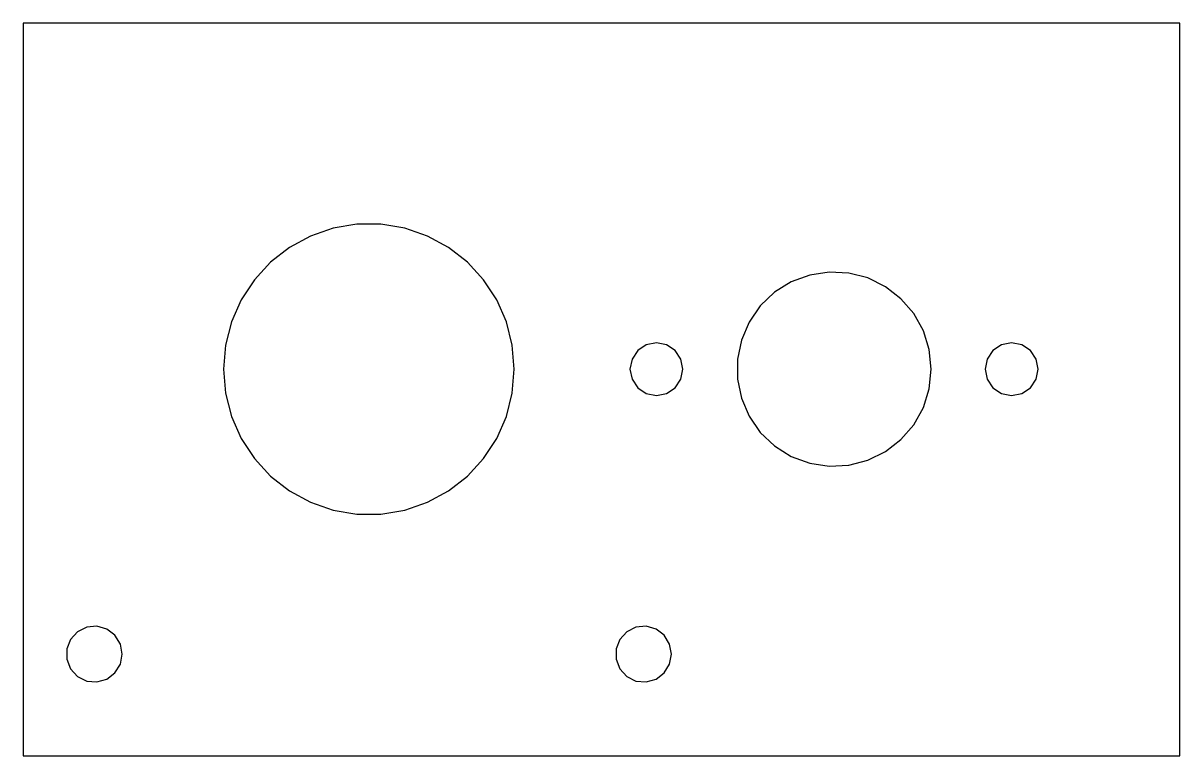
# Model space of a CAD drawing. Header units: millimetres. Extents: x -43 to 71, y 249 to 321.
import ezdxf

# ---------------------------------------------------------------- set-up
doc = ezdxf.new("R2010")
doc.units = ezdxf.units.MM
doc.layers.add('CUT_PROFILE', color=7, linetype='Continuous')

msp = doc.modelspace()

# ---------------------------------------------------------------- linework, layer by layer
at = {"layer": 'CUT_PROFILE'}
for points in [[(-43, 249), (70.72, 249), (70.72, 321), (-43, 321)], [(5.29, 287), (5.09, 289.35), (4.51, 291.64), (3.56, 293.8), (2.27, 295.77), (0.67, 297.51), (-1.19, 298.96), (-3.26, 300.08), (-5.49, 300.85), (-7.82, 301.24), (-10.18, 301.24), (-12.51, 300.85), (-14.74, 300.08), (-16.81, 298.96), (-18.67, 297.51), (-20.27, 295.77), (-21.56, 293.8), (-22.51, 291.64), (-23.09, 289.35), (-23.29, 287), (-23.09, 284.65), (-22.51, 282.36), (-21.56, 280.2), (-20.27, 278.23), (-18.67, 276.49), (-16.81, 275.04), (-14.74, 273.92), (-12.51, 273.15), (-10.18, 272.76), (-7.82, 272.76), (-5.49, 273.15), (-3.26, 273.92), (-1.19, 275.04), (0.67, 276.49), (2.27, 278.23), (3.56, 280.2), (4.51, 282.36), (5.09, 284.65)], [(46.27, 287), (46.07, 288.92), (45.5, 290.77), (44.56, 292.46), (43.3, 293.92), (41.77, 295.1), (40.04, 295.96), (38.17, 296.44), (36.24, 296.54), (34.33, 296.25), (32.51, 295.57), (30.87, 294.55), (29.47, 293.22), (28.37, 291.63), (27.61, 289.86), (27.22, 287.97), (27.22, 286.03), (27.61, 284.14), (28.37, 282.37), (29.47, 280.78), (30.87, 279.45), (32.51, 278.43), (34.33, 277.75), (36.24, 277.46), (38.17, 277.56), (40.04, 278.04), (41.77, 278.9), (43.3, 280.08), (44.56, 281.54), (45.5, 283.23), (46.07, 285.08)], [(21.86, 287), (21.66, 287.99), (21.1, 288.84), (20.25, 289.4), (19.26, 289.6), (18.26, 289.4), (17.42, 288.84), (16.86, 287.99), (16.66, 287), (16.86, 286.01), (17.42, 285.16), (18.26, 284.6), (19.26, 284.4), (20.25, 284.6), (21.1, 285.16), (21.66, 286.01)], [(56.78, 287), (56.58, 287.99), (56.02, 288.84), (55.18, 289.4), (54.18, 289.6), (53.19, 289.4), (52.34, 288.84), (51.78, 287.99), (51.58, 287), (51.78, 286.01), (52.34, 285.16), (53.19, 284.6), (54.18, 284.4), (55.18, 284.6), (56.02, 285.16), (56.58, 286.01)], [(-33.25, 259), (-33.44, 259.99), (-33.97, 260.85), (-34.77, 261.46), (-35.75, 261.74), (-36.75, 261.65), (-37.66, 261.19), (-38.34, 260.45), (-38.7, 259.51), (-38.7, 258.49), (-38.34, 257.55), (-37.66, 256.81), (-36.75, 256.35), (-35.75, 256.26), (-34.77, 256.54), (-33.97, 257.15), (-33.44, 258.01)], [(20.75, 259), (20.56, 259.99), (20.03, 260.85), (19.23, 261.46), (18.25, 261.74), (17.25, 261.65), (16.34, 261.19), (15.66, 260.45), (15.3, 259.51), (15.3, 258.49), (15.66, 257.55), (16.34, 256.81), (17.25, 256.35), (18.25, 256.26), (19.23, 256.54), (20.03, 257.15), (20.56, 258.01)]]:
    msp.add_lwpolyline(points, close=True, dxfattribs=at)

doc.saveas('drawing.dxf')
